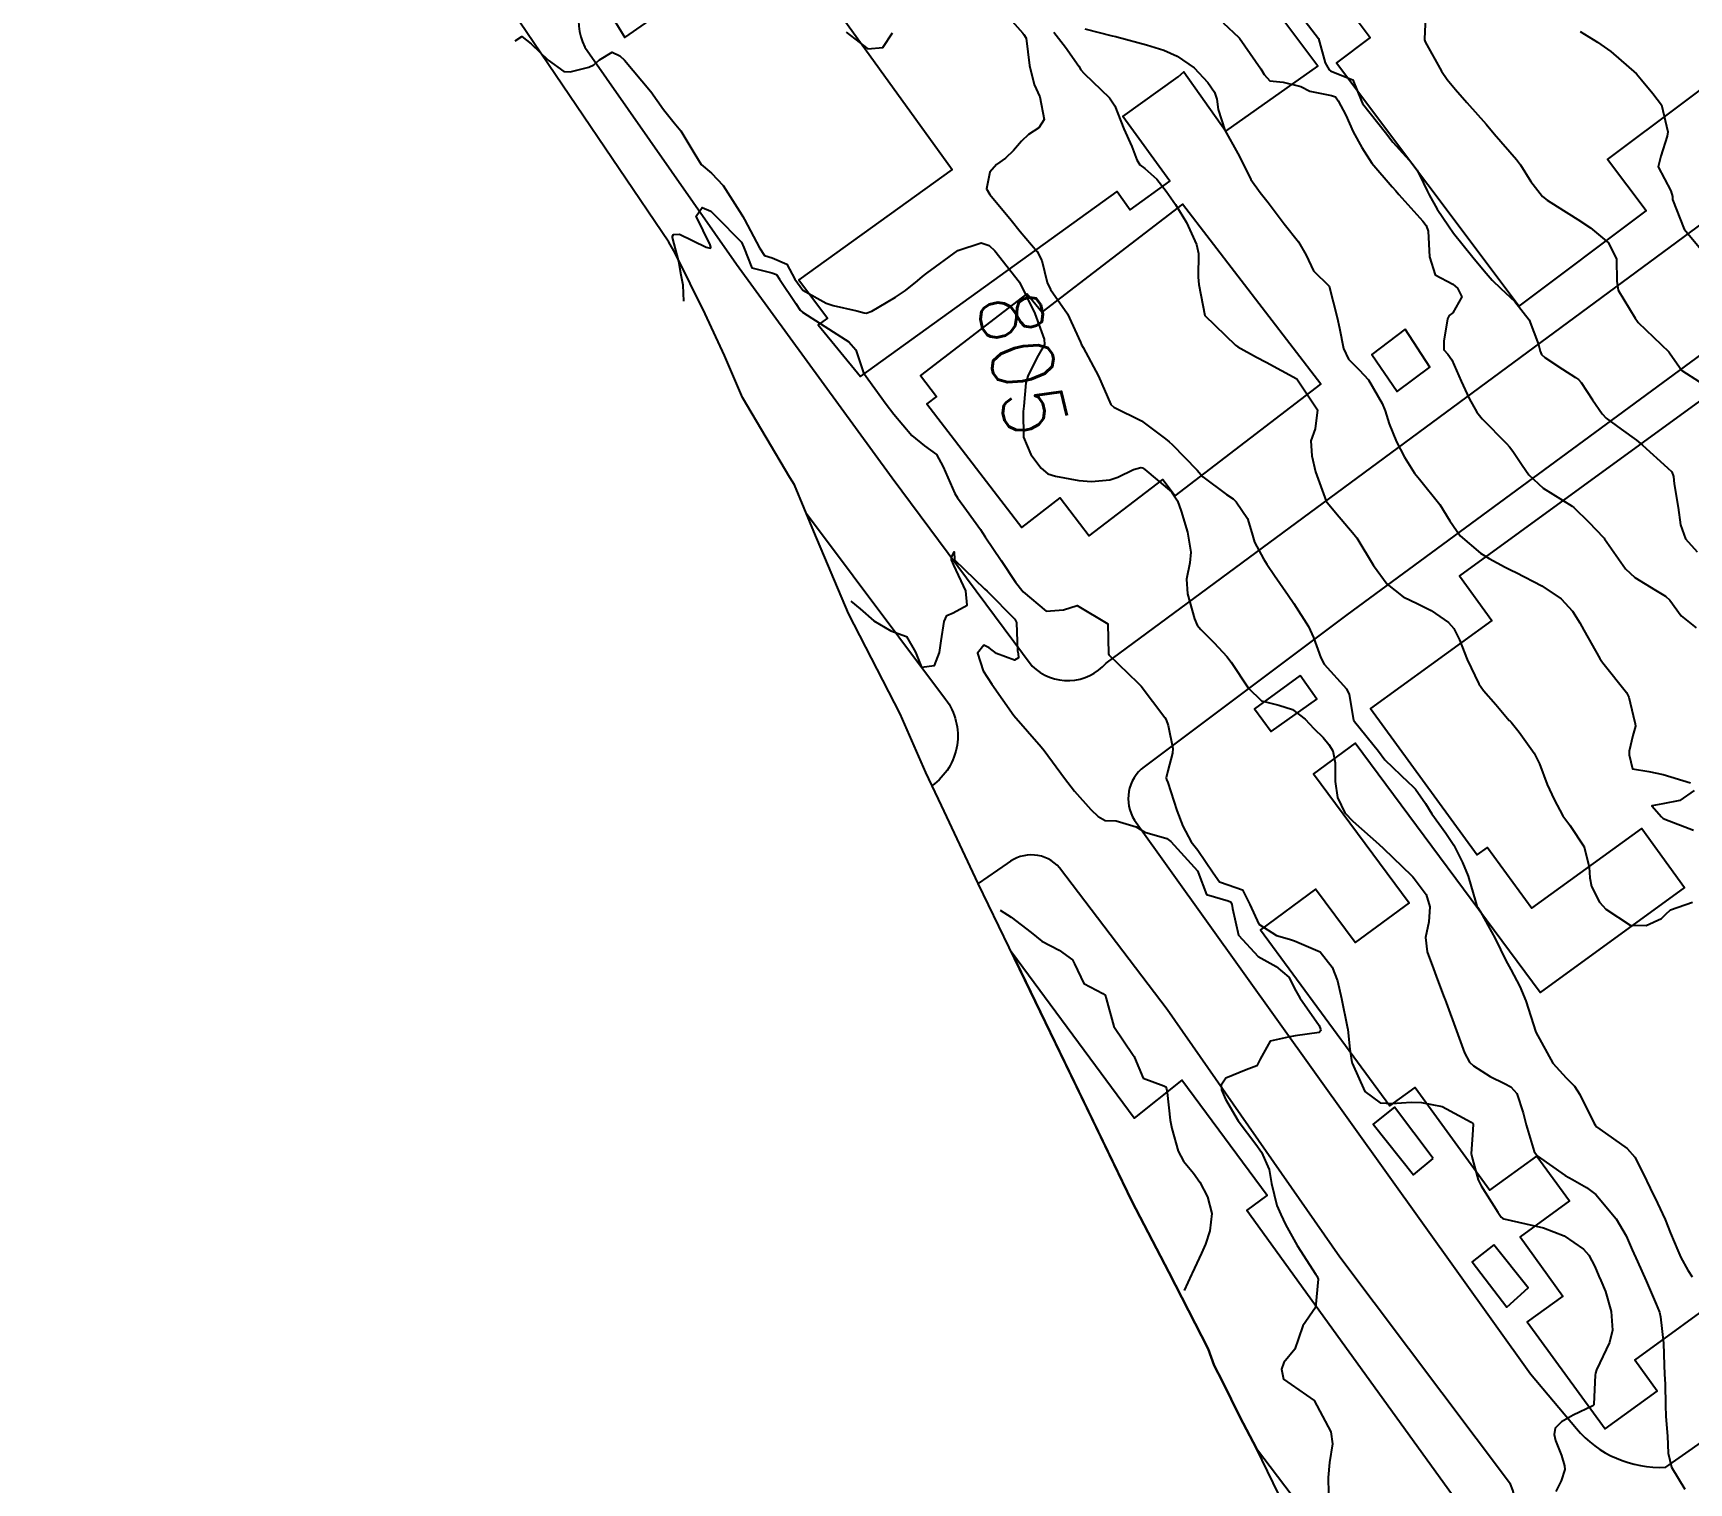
# Model space of a CAD drawing. Header units: metres. Extents: x 318500 to 325275, y 7408834 to 7428799.
# Drawn here: x 321414.6 to 321521.6, y 7423214.1 to 7423307.8 of the extents above; entities that cross this region are included whole.
import ezdxf
from ezdxf.enums import TextEntityAlignment as Align

# ---------------------------------------------------------------- set-up
doc = ezdxf.new("R2010")
doc.units = ezdxf.units.M
doc.header["$MEASUREMENT"] = 0
for name, color, linetype in [('Area', 45, 'Continuous'), ('Cotas', 45, 'Continuous'), ('Curvas de Nivel 1m', 11, 'Continuous'), ('Curvas de Nivel 5m', 15, 'Continuous'), ('Edificações', 30, 'Continuous'), ('Vias Primárias', 230, 'Continuous')]:
    doc.layers.add(name, color=color, linetype=linetype)
doc.styles.add('Style-STANDARD', font='STANDARD.shx')

msp = doc.modelspace()

# ---------------------------------------------------------------- linework, layer by layer
at = {"layer": 'Area'}
msp.add_lwpolyline([(321497.95, 7423207.49), (321493.63, 7423216.36), (321492.56, 7423218.41), (321491.45, 7423220.68), (321490.91, 7423221.72), (321490.51, 7423222.79), (321487.98, 7423227.75), (321485.59, 7423232.33), (321483.01, 7423237.7), (321475.65, 7423252.87), (321473.28, 7423257.9), (321472.27, 7423260.05), (321470.61, 7423263.83), (321467.27, 7423270.32), (321465.05, 7423275.62), (321463.79, 7423278.63), (321463.5, 7423279.11), (321460.44, 7423284.28), (321459.28, 7423286.98), (321458.03, 7423289.68), (321456.09, 7423293.61), (321455.68, 7423294.31), (321446.05, 7423308.54)], dxfattribs=at)
at = {"layer": 'Curvas de Nivel 1m', "flags": 128}
for points, elevation in [([(321476.81, 7423309.75), (321478.54, 7423307.81), (321478.6, 7423307.73), (321478.76, 7423307.5), (321478.98, 7423305.72), (321479.28, 7423304.51), (321479.63, 7423303.71), (321479.93, 7423302.24), (321479.58, 7423301.71), (321478.91, 7423301.27), (321478.45, 7423300.83), (321477.94, 7423300.23), (321477.43, 7423299.74), (321476.84, 7423299.33), (321476.42, 7423298.84), (321476.2, 7423297.75), (321476.4, 7423297.39), (321477.78, 7423295.74), (321478.37, 7423295), (321479.47, 7423293.71), (321479.77, 7423293.13), (321480.12, 7423291.7), (321480.32, 7423291.26), (321481.43, 7423289.68), (321482.27, 7423287.84), (321482.34, 7423287.67), (321482.44, 7423287.5), (321483.43, 7423285.66), (321484.22, 7423283.83), (321484.42, 7423283.65), (321486.21, 7423282.76), (321487.75, 7423281.6), (321487.99, 7423281.4), (321488.19, 7423281.23), (321489.8, 7423279.57), (321490.16, 7423279.14), (321491.69, 7423278), (321492.14, 7423277.72), (321492.33, 7423277.54), (321493.06, 7423276.46), (321493.33, 7423275.52), (321493.51, 7423274.93), (321494.09, 7423273.85), (321494.31, 7423273.51), (321494.8, 7423272.78), (321495.69, 7423271.49), (321496.05, 7423270.96), (321496.99, 7423269.48), (321497.32, 7423268.77), (321497.8, 7423267.46), (321498, 7423267.05), (321499.46, 7423265.44), (321499.63, 7423265.09), (321499.9, 7423263.43), (321499.92, 7423263.39), (321499.96, 7423263.34), (321501.51, 7423261.41), (321501.92, 7423260.86), (321503.46, 7423259.39), (321503.7, 7423259.18), (321503.9, 7423258.97), (321504.56, 7423258.04), (321504.97, 7423257.36), (321505.86, 7423256.13), (321506.39, 7423255.34), (321506.94, 7423254.23), (321507.3, 7423253.34), (321507.8, 7423251.64), (321507.88, 7423251.41), (321507.92, 7423251.33), (321508.1, 7423251.03), (321509.06, 7423249.31), (321509.75, 7423247.9), (321510.07, 7423247.3), (321510.65, 7423246.21), (321511.03, 7423245.28), (321511.69, 7423243.27), (321512.77, 7423241.26), (321513.65, 7423240.31), (321514.18, 7423239.78), (321514.52, 7423239.24), (321515.42, 7423237.41), (321515.53, 7423237.22), (321515.61, 7423237.14), (321515.82, 7423237), (321517.59, 7423235.75), (321518.07, 7423235.19), (321518.62, 7423234.13), (321519.07, 7423233.17), (321519.55, 7423232.2), (321520.04, 7423231.16), (321520.39, 7423230.28), (321520.85, 7423229.15), (321521.05, 7423228.7), (321521.49, 7423227.87), (321521.78, 7423227.44)], 804), ([(321504.57, 7423309.38), (321504.48, 7423307.44), (321504.49, 7423307.38), (321504.54, 7423307.25), (321505.58, 7423305.36), (321505.96, 7423304.82), (321506.5, 7423304.18), (321507.22, 7423303.34), (321508.47, 7423301.93), (321509, 7423301.32), (321510.44, 7423299.65), (321510.7, 7423299.3), (321511.36, 7423298.23), (321512.11, 7423297.27), (321512.41, 7423297.03), (321513.06, 7423296.61), (321514.39, 7423295.77), (321515.22, 7423295.24), (321516.37, 7423294.28), (321516.89, 7423293.21), (321516.91, 7423291.79), (321517, 7423291.21), (321518.1, 7423289.4), (321518.24, 7423289.19), (321518.3, 7423289.13), (321519.29, 7423288.18), (321520.27, 7423287.23), (321520.31, 7423287.17), (321521.11, 7423286.01), (321522.25, 7423285.28)], 799), ([(321482.55, 7423308.09), (321484.31, 7423307.65), (321484.54, 7423307.6), (321484.61, 7423307.58), (321486.53, 7423307.07), (321487.64, 7423306.71), (321488.52, 7423306.33), (321489.61, 7423305.58), (321490.5, 7423304.63), (321490.93, 7423304), (321491.08, 7423303.56), (321491.16, 7423302.88), (321491.6, 7423301.55), (321492.44, 7423300.04), (321492.7, 7423299.54), (321493.26, 7423298.37), (321493.88, 7423297.52), (321494.4, 7423296.87), (321495.43, 7423295.5), (321496.36, 7423294.34), (321496.84, 7423293.48), (321497.32, 7423292.45), (321498.33, 7423291.46), (321498.84, 7423289.45), (321498.99, 7423288.75), (321499.26, 7423287.45), (321499.57, 7423286.75), (321500.26, 7423286.07), (321500.87, 7423285.42), (321501.76, 7423283.88), (321501.94, 7423283.41), (321502.21, 7423282.58), (321502.69, 7423281.4), (321503.2, 7423280.42), (321503.85, 7423279.38), (321504.16, 7423278.99), (321505.48, 7423277.36), (321506.12, 7423276.31), (321506.8, 7423275.34), (321508.1, 7423274.22), (321508.66, 7423273.88), (321509.71, 7423273.31), (321510.09, 7423273.12), (321510.42, 7423272.96), (321512.07, 7423272.1), (321513.32, 7423271.26), (321514.05, 7423270.47), (321514.52, 7423269.71), (321514.79, 7423269.24), (321515.82, 7423267.41), (321515.94, 7423267.22), (321516.01, 7423267.12), (321517.54, 7423265.2), (321517.69, 7423264.91), (321517.97, 7423263.73), (321518.09, 7423263.19), (321518.11, 7423263.04), (321517.95, 7423262.44), (321517.71, 7423261.41), (321517.71, 7423261.19), (321517.92, 7423260.27), (321518.98, 7423260.11), (321519.91, 7423259.92), (321521.67, 7423259.38)], 802), ([(321491.48, 7423308.49), (321492.49, 7423307.54), (321492.52, 7423307.52), (321492.54, 7423307.49), (321493.91, 7423305.52), (321494.14, 7423305.15), (321494.5, 7423304.74), (321495.36, 7423304.65), (321496.5, 7423304.37), (321497.09, 7423304.08), (321498.49, 7423303.8), (321498.74, 7423303.7), (321498.92, 7423303.45), (321499.41, 7423302.51), (321499.89, 7423301.44), (321500.44, 7423300.42), (321501.09, 7423299.42), (321502.41, 7423297.88), (321502.64, 7423297.64), (321502.84, 7423297.4), (321504.38, 7423295.67), (321504.59, 7423295.38), (321504.73, 7423295.02), (321504.81, 7423293.37), (321505.18, 7423292.21), (321506.33, 7423291.59), (321506.62, 7423291.35), (321506.9, 7423290.77), (321506.31, 7423289.74), (321506.08, 7423289.57), (321505.97, 7423289.35), (321505.73, 7423287.91), (321505.73, 7423287.36), (321505.99, 7423287.07), (321506.26, 7423286.7), (321506.85, 7423285.34), (321507.37, 7423284.2), (321507.86, 7423283.33), (321508.21, 7423282.89), (321509.79, 7423281.31), (321509.98, 7423281.09), (321510.19, 7423280.8), (321510.79, 7423279.91), (321511.24, 7423279.28), (321512.16, 7423278.42), (321514.03, 7423277.25), (321514.14, 7423277.16), (321515.1, 7423276.21), (321516.06, 7423275.22), (321516.09, 7423275.19), (321516.12, 7423275.15), (321517.48, 7423273.2), (321518.08, 7423272.65), (321519.42, 7423271.82), (321520.06, 7423271.43), (321520.34, 7423271.17), (321521.06, 7423270.16), (321522.04, 7423269.39)], 801), ([(321467.12, 7423307.88), (321468.52, 7423306.8), (321469.49, 7423306.89), (321470.13, 7423307.84)], 804), ([(321480.54, 7423307.89), (321480.69, 7423307.7), (321481.29, 7423306.92), (321482.15, 7423305.68), (321482.29, 7423305.46), (321482.51, 7423305.22), (321484.13, 7423303.65), (321484.48, 7423303.12), (321485.07, 7423301.64), (321485.58, 7423300.5), (321485.91, 7423299.63), (321486.11, 7423299.31), (321486.42, 7423299.07), (321487.2, 7423298.39), (321487.81, 7423297.6), (321488.4, 7423296.74), (321489.12, 7423295.58), (321489.76, 7423294.17), (321489.88, 7423293.57), (321489.87, 7423292.04), (321489.91, 7423291.57), (321490.3, 7423289.57), (321492.27, 7423287.66), (321492.44, 7423287.54), (321493.63, 7423286.89), (321494.26, 7423286.56), (321496.25, 7423285.49), (321497.57, 7423283.47), (321497.42, 7423282.26), (321497.14, 7423281.48), (321497.21, 7423280.51), (321497.45, 7423279.47), (321498.14, 7423277.58), (321498.22, 7423277.46), (321498.74, 7423276.84), (321499.94, 7423275.43), (321500.02, 7423275.34), (321500.11, 7423275.21), (321501.19, 7423273.42), (321502.07, 7423272.21), (321503.12, 7423271.39), (321504.05, 7423270.95), (321504.91, 7423270.5), (321506.04, 7423269.74), (321506.39, 7423269.35), (321506.75, 7423268.61), (321507.24, 7423267.34), (321507.99, 7423265.77), (321508.3, 7423265.33), (321509.1, 7423264.44), (321509.96, 7423263.41), (321510.02, 7423263.36), (321510.09, 7423263.3), (321510.6, 7423262.64), (321511.58, 7423261.28), (321511.92, 7423260.6), (321512.41, 7423259.26), (321512.86, 7423258.29), (321513.43, 7423257.25), (321513.87, 7423256.63), (321514.81, 7423255.24), (321515.13, 7423253.93), (321515.16, 7423253.23), (321515.27, 7423252.68), (321515.8, 7423251.67), (321516, 7423251.42), (321516.21, 7423251.21), (321517.78, 7423250.18), (321518.8, 7423250.16), (321519.79, 7423250.6), (321520.09, 7423250.88), (321520.39, 7423251.16), (321521.81, 7423251.66)], 803), ([(321514.55, 7423307.92), (321515.66, 7423307.23), (321516.53, 7423306.64), (321518.18, 7423305.2), (321518.51, 7423304.8), (321519.24, 7423303.93), (321519.81, 7423303.18), (321520.2, 7423301.44), (321520.17, 7423301.17), (321519.75, 7423299.86), (321519.58, 7423299.18), (321520.41, 7423297.63), (321520.5, 7423297.26), (321520.51, 7423297.17), (321520.52, 7423297.06), (321521.27, 7423295.16), (321522.36, 7423293.84)], 798), ([(321456.64, 7423290.51), (321456.61, 7423291.53), (321456.47, 7423292.19), (321456.31, 7423293.07), (321455.92, 7423294.61), (321455.9, 7423294.71), (321455.97, 7423294.81), (321456.36, 7423294.84), (321458.08, 7423293.99), (321458.35, 7423293.93), (321458.39, 7423293.99), (321458.35, 7423294.13), (321457.44, 7423296), (321457.83, 7423296.56), (321458.38, 7423296.31), (321458.71, 7423295.99), (321460.36, 7423294.32), (321460.51, 7423293.97), (321461.03, 7423292.65), (321462.33, 7423292.33), (321462.62, 7423292.22), (321462.83, 7423291.93), (321463.88, 7423290.34), (321464.16, 7423289.91), (321464.3, 7423289.79), (321464.62, 7423289.59), (321466.28, 7423288.52), (321467.31, 7423287.87), (321467.76, 7423287.36), (321468.25, 7423285.86), (321469.71, 7423283.84), (321470.21, 7423283.19), (321471.37, 7423281.82), (321472.18, 7423281.15), (321472.97, 7423280.59), (321473.39, 7423279.79), (321474.14, 7423278.07), (321474.33, 7423277.78), (321474.9, 7423277), (321475.8, 7423275.75), (321475.92, 7423275.57), (321476.11, 7423275.28), (321477.14, 7423273.74), (321478.07, 7423272.35), (321478.57, 7423271.72), (321480.04, 7423270.47), (321481.17, 7423270.55), (321482.05, 7423270.83), (321484.03, 7423269.65), (321484.07, 7423267.71), (321484.1, 7423267.65), (321485.98, 7423265.84), (321486.18, 7423265.62), (321486.91, 7423264.66), (321487.71, 7423263.59), (321487.8, 7423263.45), (321487.94, 7423263.07), (321488.24, 7423261.59), (321488.21, 7423261.3), (321487.91, 7423260.14), (321487.81, 7423259.69), (321487.82, 7423259.59), (321487.9, 7423259.39), (321488.48, 7423257.58), (321488.87, 7423256.57), (321489.42, 7423255.57), (321489.84, 7423255.02), (321490.84, 7423253.55), (321491.24, 7423252.97), (321491.81, 7423252.79), (321492.74, 7423252.45), (321493.2, 7423251.52), (321493.78, 7423250.24), (321494.93, 7423249.5), (321495.77, 7423249.26), (321496.09, 7423249.16), (321497.75, 7423248.45), (321498.53, 7423247.45), (321498.87, 7423246.58), (321499.13, 7423245.44), (321499.5, 7423243.63), (321499.53, 7423243.43), (321499.67, 7423242.16), (321499.78, 7423241.43), (321499.82, 7423241.26), (321500.64, 7423239.42), (321501.63, 7423238.69), (321502.37, 7423238.66), (321503.63, 7423238.73), (321504.29, 7423238.71), (321505.63, 7423238.46), (321507.51, 7423237.44), (321507.61, 7423237.36), (321507.64, 7423237.33), (321507.64, 7423237.3), (321507.6, 7423236.63), (321507.51, 7423235.4), (321507.52, 7423235.33), (321507.58, 7423235.06), (321507.96, 7423233.72), (321508.14, 7423233.32), (321509.22, 7423231.62), (321509.45, 7423231.3), (321509.53, 7423231.24), (321509.62, 7423231.2), (321511.52, 7423230.76), (321512.18, 7423230.61), (321513.51, 7423230.09), (321514.77, 7423229.23), (321515.11, 7423228.84), (321515.49, 7423228.12), (321515.76, 7423227.5), (321515.89, 7423227.21), (321516.18, 7423226.5), (321516.55, 7423225.2), (321516.63, 7423224), (321516.44, 7423223.2), (321515.61, 7423221.43), (321515.53, 7423221.22), (321515.52, 7423221.1), (321515.43, 7423219.22), (321515.42, 7423219.17), (321515.37, 7423219.11), (321514.1, 7423218.5), (321513.35, 7423218.07), (321512.92, 7423217.67), (321512.87, 7423217.25), (321512.96, 7423216.87), (321513.33, 7423215.9), (321513.53, 7423215.24), (321513.55, 7423215), (321513.31, 7423214.27), (321512.97, 7423213.57)], 806), ([(321467.42, 7423271.12), (321468.04, 7423270.62), (321468.92, 7423269.85), (321470.02, 7423269.2), (321471.03, 7423268.82), (321471.6, 7423267.81), (321472, 7423266.84), (321472.83, 7423266.96), (321473.15, 7423267.79), (321473.27, 7423268.54), (321473.46, 7423269.79), (321473.64, 7423270.18), (321474.04, 7423270.35), (321474.95, 7423270.86), (321474.87, 7423271.77), (321474.08, 7423273.43), (321473.94, 7423273.78), (321473.93, 7423273.94), (321474.1, 7423274.3), (321474.12, 7423273.81), (321474.13, 7423273.78), (321476.06, 7423271.92), (321476.23, 7423271.75), (321478.03, 7423269.94), (321478.13, 7423269.73), (321478.2, 7423267.91), (321478.24, 7423267.72), (321478.27, 7423267.45), (321478, 7423267.3), (321476.85, 7423267.74), (321476.37, 7423268.1), (321476.02, 7423268.26), (321475.61, 7423267.76), (321475.99, 7423266.6), (321476.54, 7423265.74), (321477.95, 7423263.72), (321479.73, 7423261.7), (321479.93, 7423261.46), (321481.23, 7423259.68), (321481.89, 7423258.84), (321482.93, 7423257.65), (321483.41, 7423257.19), (321483.86, 7423256.93), (321484.58, 7423256.92), (321485.86, 7423256.53), (321486.43, 7423256.19), (321487.85, 7423255.77), (321488.1, 7423255.59), (321489.82, 7423253.68), (321489.87, 7423253.57), (321490.4, 7423252.15), (321491.8, 7423251.74), (321491.96, 7423251.69), (321492.04, 7423251.54), (321492.09, 7423251.25), (321492.48, 7423249.53), (321493.75, 7423248.14), (321494.9, 7423247.5), (321495.73, 7423246.82), (321496.18, 7423245.94), (321496.44, 7423245.48), (321497.69, 7423243.69), (321497.78, 7423243.46), (321497.79, 7423243.36), (321497.69, 7423243.24), (321496.14, 7423243.03), (321495.68, 7423242.93), (321494.51, 7423242.67), (321493.87, 7423241.51), (321493.66, 7423241.08), (321492.97, 7423240.83), (321491.65, 7423240.28), (321491.35, 7423239.84), (321491.38, 7423239.54), (321491.63, 7423238.92), (321492.46, 7423237.53), (321493.59, 7423236.03), (321493.97, 7423235.5), (321494.46, 7423234.38), (321494.6, 7423233.49), (321494.96, 7423232.06), (321495.21, 7423231.48), (321495.52, 7423230.83), (321496.27, 7423229.47), (321497.48, 7423227.59), (321497.53, 7423227.51), (321497.56, 7423227.46), (321497.63, 7423227.3), (321497.45, 7423225.46), (321496.62, 7423224.28), (321496.35, 7423223.47), (321496.11, 7423222.78), (321495.4, 7423221.92), (321495.25, 7423221.48), (321495.39, 7423220.84), (321497.37, 7423219.46), (321498.44, 7423217.44), (321498.54, 7423216.65), (321498.35, 7423215.44), (321498.27, 7423214.48), (321498.29, 7423213.44)], 807), ([(321521.9, 7423258.87), (321520.98, 7423258.24), (321519.89, 7423258.02), (321519.18, 7423257.88), (321519.79, 7423257.17), (321519.88, 7423257.09), (321520.01, 7423257.03), (321521.87, 7423256.32)], 802), ([(321477.08, 7423251.14), (321477.78, 7423250.7), (321479.09, 7423249.71), (321479.76, 7423249.14), (321480.89, 7423248.55), (321481.74, 7423247.94), (321481.88, 7423247.67), (321482.48, 7423246.41), (321483.72, 7423245.76), (321483.85, 7423245.64), (321483.93, 7423245.43), (321484.42, 7423243.63), (321485.66, 7423241.78), (321485.73, 7423241.69), (321485.75, 7423241.62), (321486.32, 7423240.28), (321487.64, 7423239.79), (321487.78, 7423239.72), (321487.83, 7423239.59), (321487.86, 7423239.36), (321488.05, 7423237.58), (321488.16, 7423237.03), (321488.57, 7423235.58), (321488.93, 7423234.92), (321489.57, 7423234.14), (321489.98, 7423233.56), (321490.47, 7423232.62), (321490.75, 7423231.55), (321490.63, 7423230.43), (321490.34, 7423229.55), (321490.08, 7423228.97), (321489.48, 7423227.69), (321489.44, 7423227.6), (321488.96, 7423226.57)], 808)]:
    msp.add_lwpolyline(points, dxfattribs=dict(at, elevation=elevation))
at = {"layer": 'Curvas de Nivel 5m', "flags": 128}
for points, elevation in [([(321496.56, 7423308.87), (321497.64, 7423307.47), (321498.08, 7423305.91), (321498.34, 7423305.46), (321498.42, 7423305.38), (321498.51, 7423305.35), (321499.87, 7423304.81), (321500.42, 7423303.43), (321500.49, 7423303.28), (321501.98, 7423301.41), (321502.45, 7423300.77), (321503.69, 7423299.39), (321504.01, 7423298.97), (321504.42, 7423298.12), (321504.66, 7423297.62), (321504.79, 7423297.37), (321505.31, 7423296.45), (321506.04, 7423295.36), (321506.37, 7423294.9), (321507.62, 7423293.34), (321508.34, 7423292.45), (321508.87, 7423291.86), (321509.43, 7423291.31), (321510.32, 7423290.48), (321511.25, 7423289.29), (321511.86, 7423287.69), (321511.97, 7423287.27), (321512.05, 7423287.06), (321512.27, 7423286.85), (321513.41, 7423286.11), (321514.25, 7423285.57), (321514.43, 7423285.43), (321514.6, 7423285.24), (321515.35, 7423284.12), (321515.96, 7423283.22), (321516.22, 7423282.94), (321517.19, 7423282.22), (321518.19, 7423281.51), (321518.57, 7423281.19), (321520.18, 7423279.73), (321520.47, 7423279.46), (321520.58, 7423279.16), (321520.62, 7423278.7), (321520.87, 7423277.16), (321521.02, 7423276.05), (321521.34, 7423275.15), (321522.11, 7423274.29)], 800), ([(321445.75, 7423307.32), (321446.17, 7423307.6), (321446.78, 7423307.14), (321447.88, 7423306.08), (321448.89, 7423305.34), (321449.3, 7423305.31), (321450.5, 7423305.62), (321450.83, 7423305.77), (321451.2, 7423306.09), (321452.01, 7423306.59), (321452.51, 7423306.36), (321452.8, 7423306.07), (321454.48, 7423304.08), (321454.5, 7423304.07), (321454.51, 7423304.05), (321455.32, 7423302.88), (321456.01, 7423302.03), (321456.45, 7423301.5), (321457.36, 7423300.01), (321457.76, 7423299.33), (321458.42, 7423298.78), (321459.18, 7423297.98), (321460.38, 7423296.08), (321460.45, 7423295.97), (321460.57, 7423295.78), (321461.54, 7423293.95), (321461.86, 7423293.46), (321462.34, 7423293.3), (321463.3, 7423292.88), (321463.81, 7423291.92), (321464.32, 7423291.21), (321465.84, 7423290.36), (321466.3, 7423290.22), (321467.82, 7423289.87), (321468.3, 7423289.74), (321468.43, 7423289.73), (321468.78, 7423289.85), (321469.74, 7423290.41), (321470.31, 7423290.75), (321470.96, 7423291.18), (321471.73, 7423291.82), (321472.05, 7423292.09), (321472.33, 7423292.3), (321474.35, 7423293.78), (321475.84, 7423294.28), (321476.36, 7423294.1), (321476.73, 7423293.75), (321478.33, 7423291.73), (321479.31, 7423289.71), (321479.93, 7423288.05), (321479.95, 7423287.7), (321479.54, 7423286.99), (321478.89, 7423285.72), (321478.74, 7423285.23), (321478.6, 7423283.72), (321478.57, 7423283.37), (321478.59, 7423281.72), (321479.06, 7423280.6), (321479.73, 7423279.71), (321480.16, 7423279.34), (321480.66, 7423279.2), (321482.16, 7423278.91), (321482.98, 7423278.84), (321484.16, 7423278.95), (321484.68, 7423279.13), (321485.7, 7423279.63), (321486.17, 7423279.76), (321486.28, 7423279.73), (321486.42, 7423279.62), (321488.15, 7423278.17), (321488.53, 7423277.59), (321488.78, 7423276.93), (321489.19, 7423275.58), (321489.4, 7423274.28), (321489.32, 7423273.58), (321489.11, 7423272.54), (321489.17, 7423271.58), (321489.64, 7423269.97), (321489.81, 7423269.57), (321490.03, 7423269.29), (321490.9, 7423268.43), (321491.72, 7423267.54), (321492, 7423267.16), (321493.1, 7423265.52), (321493.97, 7423264.68), (321495.07, 7423264.4), (321495.96, 7423264.11), (321496.78, 7423263.48), (321497.35, 7423262.88), (321497.94, 7423262.31), (321498.32, 7423261.84), (321498.57, 7423261.45), (321498.71, 7423260.66), (321498.71, 7423259.45), (321498.86, 7423258.42), (321499.35, 7423257.44), (321499.87, 7423256.89), (321501.53, 7423255.41), (321501.85, 7423255.13), (321503.64, 7423253.38), (321503.73, 7423253.29), (321503.82, 7423253.2), (321504.6, 7423252.16), (321504.83, 7423251.36), (321504.77, 7423250.39), (321504.56, 7423249.37), (321504.67, 7423248.45), (321505.07, 7423247.36), (321505.25, 7423246.87), (321505.72, 7423245.61), (321505.82, 7423245.35), (321505.88, 7423245.18), (321506.56, 7423243.34), (321507.08, 7423241.93), (321507.39, 7423241.33), (321507.66, 7423241.08), (321508.74, 7423240.4), (321509.65, 7423239.95), (321510.07, 7423239.72), (321510.46, 7423239.29), (321510.86, 7423238.04), (321511.05, 7423237.28), (321511.58, 7423235.55), (321511.77, 7423235.27), (321513.57, 7423234), (321514.05, 7423233.73), (321514.95, 7423233.23), (321515.55, 7423232.76), (321516.88, 7423231.2), (321517.51, 7423230.09), (321517.91, 7423229.19), (321518.25, 7423228.43), (321518.8, 7423227.18), (321519.46, 7423225.69), (321519.66, 7423225.17), (321519.74, 7423224.87), (321519.92, 7423223.16), (321519.98, 7423221.73), (321520, 7423221.16), (321520.03, 7423220.52), (321520.05, 7423219.16), (321520.09, 7423218.42), (321520.18, 7423217.16), (321520.22, 7423216.05), (321520.45, 7423215.15), (321521.3, 7423213.72)], 805)]:
    msp.add_lwpolyline(points, dxfattribs=dict(at, elevation=elevation))
at = {"layer": 'Edificações'}
for points in [[(321462.53, 7423314.9), (321473.98, 7423299), (321464.08, 7423291.87), (321465.93, 7423289.4), (321465.31, 7423288.97), (321468.06, 7423285.63), (321484.63, 7423297.58), (321485.47, 7423296.4), (321488.03, 7423298.25), (321485.01, 7423302.44), (321488.57, 7423305), (321488.94, 7423305.33), (321491.66, 7423301.49), (321497.6, 7423305.69), (321494.5, 7423309.82)], [(321499.3, 7423309.77), (321500.98, 7423307.54), (321498.8, 7423305.91), (321510.6, 7423290.18), (321518.81, 7423296.33), (321516.32, 7423299.65), (321526.25, 7423307.1)], [(321522.49, 7423284.2), (321506.74, 7423272.76), (321508.84, 7423269.86), (321501.01, 7423264.18), (321507.89, 7423254.71), (321508.57, 7423255.2), (321511.42, 7423251.28), (321518.52, 7423256.43), (321521.29, 7423252.61), (321511.97, 7423245.83), (321500, 7423261.94), (321497.31, 7423259.95), (321503.5, 7423251.62), (321500, 7423249.05), (321497.45, 7423252.51), (321493.89, 7423249.88), (321502.26, 7423238.5), (321503.88, 7423239.68), (321508.7, 7423233.04), (321511.75, 7423235.25), (321513.85, 7423232.35), (321510.66, 7423230.03), (321513.43, 7423226.2), (321511.13, 7423224.53), (321516.15, 7423217.62), (321519.52, 7423220.07), (321518.07, 7423222.06), (321524.17, 7423226.49)]]:
    msp.add_lwpolyline(points, dxfattribs=at)
for points in [[(321455.5, 7423309.4), (321454.37, 7423311.06), (321451.78, 7423309.27), (321452.84, 7423307.54)], [(321478.81, 7423290.98), (321471.93, 7423285.7), (321472.97, 7423284.34), (321472.35, 7423283.87), (321478.48, 7423275.88), (321480.95, 7423277.78), (321482.83, 7423275.33), (321487.58, 7423278.98), (321488.39, 7423277.93), (321497.79, 7423285.14), (321488.86, 7423296.76), (321479.77, 7423289.78)], [(321503.23, 7423288.7), (321501.08, 7423287.05), (321502.73, 7423284.66), (321504.84, 7423286.23)], [(321496.46, 7423266.31), (321493.51, 7423264.16), (321494.59, 7423262.69), (321497.53, 7423264.79)], [(321493.63, 7423216.36), (321500.9, 7423206.78), (321505.8, 7423210.37), (321506.24, 7423213.43), (321493.01, 7423231.74), (321494.33, 7423232.7), (321488.81, 7423240.15), (321485.74, 7423237.7), (321477.8, 7423248.44), (321485.59, 7423232.33), (321487.98, 7423227.75), (321490.51, 7423222.79), (321490.91, 7423221.72), (321491.45, 7423220.68), (321492.56, 7423218.41)], [(321505.06, 7423235.09), (321502.56, 7423238.42), (321501.17, 7423237.31), (321503.78, 7423234.03)], [(321508.96, 7423229.52), (321507.57, 7423228.41), (321509.8, 7423225.49), (321511.18, 7423226.74)]]:
    msp.add_lwpolyline(points, close=True, dxfattribs=at)
at = {"layer": 'Vias Primárias'}
for points in [[(323715.64, 7420145.55, 0), (323709.04, 7420132.94)], [(323831.09, 7420001.79, 0), (323833.84, 7420008.44, 0.220888)], [(321586.45, 7423409.57), (321577.62, 7423403.38), (321559.58, 7423390.06), (321550.86, 7423384.08), (321533.7, 7423371.43), (321512.92, 7423356.73), (321491.65, 7423341.14), (321472.23, 7423326.92), (321453.12, 7423313.43), (321451.35, 7423311.96, 0.342997), (321450.24, 7423306.92), (321460.04, 7423292.88), (321470.1, 7423279.08), (321479.14, 7423266.92, 0.427775), (321483.93, 7423267.1), (321536.15, 7423305.64), (321583.2, 7423339.8), (321618.88, 7423365.93), (321628.89, 7423373.29, 0.167631)], [(321464.57, 7423276.78), (321473.55, 7423264.78, -0.421859), (321472.68, 7423259.19, 11.324076)], [(321500.58, 7423201.62), (321506.44, 7423205.88, 0.04165), (321508.9, 7423208, 0.30341), (321510.04, 7423214.05), (321499.02, 7423228.72), (321487.87, 7423244.73), (321480.92, 7423253.88, 0.404987), (321477.54, 7423254.16), (321475.65, 7423252.87)]]:
    msp.add_lwpolyline(points, format="xyb", dxfattribs=at)
msp.add_lwpolyline([(321485.76, 7423256.95), (321511.33, 7423221.18), (321514.3, 7423217.65, 0.234149), (321520.07, 7423215.14), (321557.11, 7423241.11), (321601.02, 7423272.08), (321645.98, 7423304.22), (321663.38, 7423316.53, 0.290391), (321664.87, 7423320.17), (321654.06, 7423342.25), (321640.26, 7423370.6, 0.415949), (321638.3, 7423371.27), (321615.83, 7423354.95), (321592.1, 7423337.43), (321571.72, 7423322.94), (321546.49, 7423304.34), (321523.87, 7423288.17), (321499.47, 7423270.23), (321486.38, 7423260.41, 0.393488)], format="xyb", close=True, dxfattribs=at)

# ---------------------------------------------------------------- texts
at = {"layer": 'Cotas', "style": 'Style-STANDARD'}
msp.add_text('805', height=4, rotation=283.3239, dxfattribs=at).set_placement((321478.54, 7423286.46, 805), align=Align.MIDDLE_CENTER)

doc.saveas('drawing.dxf')
